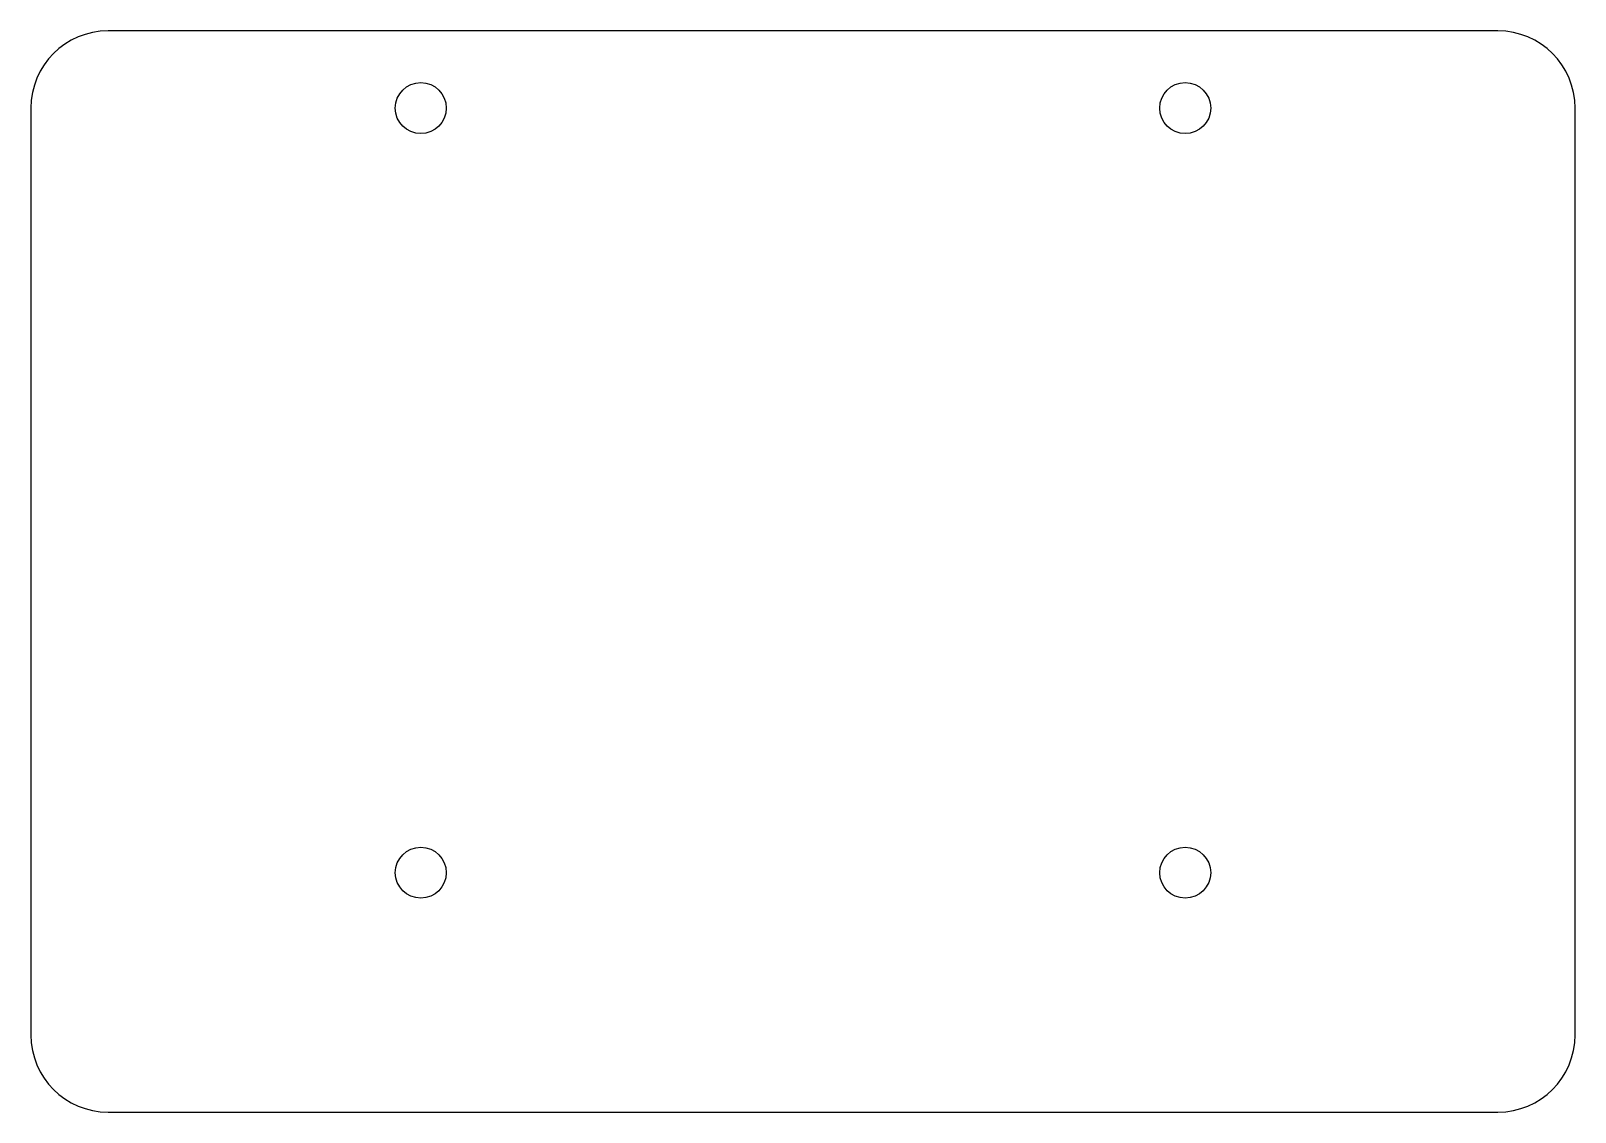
# Model space of a CAD drawing. Header units: millimetres. Extents: x 0 to 100, y 0 to 70.
import ezdxf

# ---------------------------------------------------------------- set-up
doc = ezdxf.new("R2010")
doc.units = ezdxf.units.MM

msp = doc.modelspace()

# ---------------------------------------------------------------- linework, layer by layer
at = {"color": 7, "linetype": 'Continuous', "lineweight": 25}
for p, q in [((95, 70), (5, 70)), ((0, 65), (0, 5)), ((100, 5), (100, 65)), ((5, 0), (95, 0))]:
    msp.add_line(p, q, dxfattribs=at)
for centre in [(25.25, 65), (74.75, 65), (25.25, 15.5), (74.75, 15.5)]:
    msp.add_circle(centre, 1.65, dxfattribs=at)
for centre, start, end in [((5, 65), 90, 180), ((95, 65), 0, 90), ((5, 5), 180, 270), ((95, 5), 270, 0)]:
    msp.add_arc(centre, 5, start, end, dxfattribs=at)

doc.saveas('drawing.dxf')
